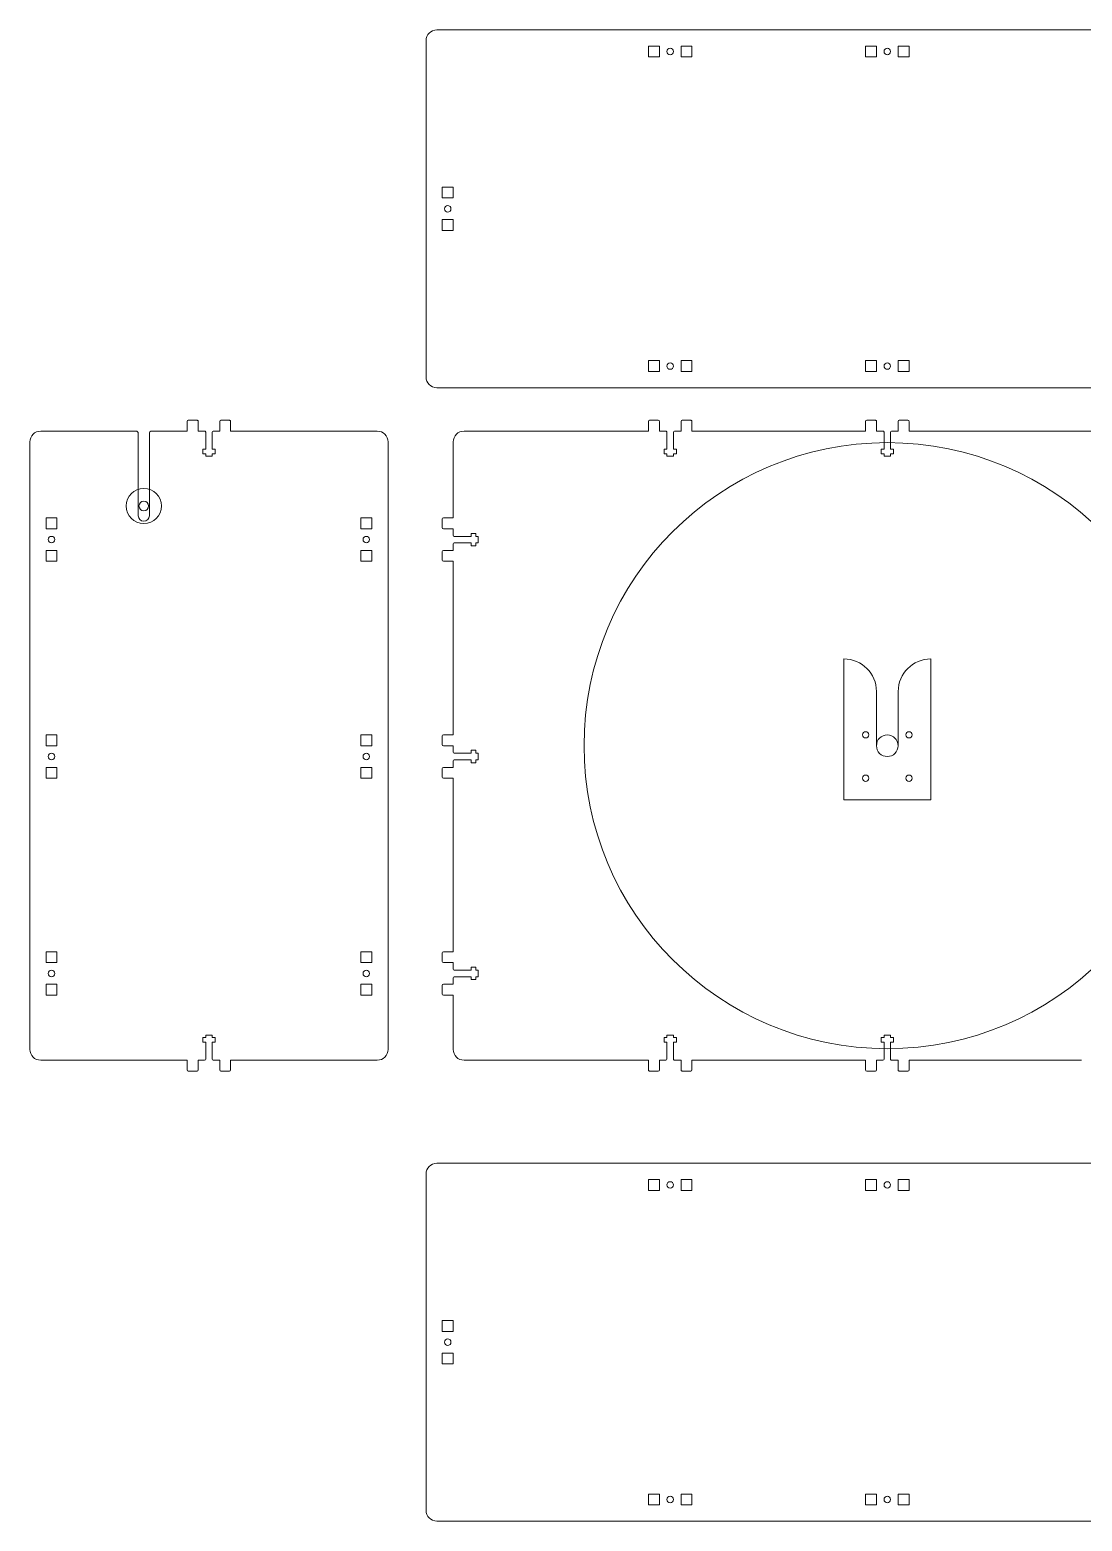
# Model space of a CAD drawing. Header units: millimetres. Extents: x -395 to 392, y -353 to 335.
# Drawn here: x -395 to 90, y -353 to 335 of the extents above; entities that cross this region are included whole.
import ezdxf

# ---------------------------------------------------------------- set-up
doc = ezdxf.new("R2010")
doc.units = ezdxf.units.MM
doc.layers.get('0').update_dxf_attribs({"linetype": 'CONTINUOUS', "lineweight": 25, "true_color": 0x000000})
for name, color, linetype, lineweight, true_color in [('1 Body', 7, 'CONTINUOUS', 0, 0x000000), ('2 Shaft Bracket', 7, 'CONTINUOUS', 0, 0x000000), ('Drawings, Driver Mechanism', 2, 'CONTINUOUS', 0, 0xffff00), ('Drawings, Spool', 2, 'CONTINUOUS', 0, 0xffff00)]:
    doc.layers.add(name, color=color, linetype=linetype, lineweight=lineweight, true_color=true_color)

# ---------------------------------------------------------------- blocks, each defined once
blk = doc.blocks.new('tabs-with-bolt-20')
for p, q in [((-2.86, 8.33), (-2.86, 10.5)), ((-2.86, 10.5), (-1.5, 10.5)), ((-1.5, 8.33), (-2.86, 8.33)), ((-1.5, 11.5), (1.5, 11.5)), ((-1.5, 10.5), (-1.5, 11.5)), ((-1.5, 0.5), (-1.5, 8.33)), ((1.5, 11.5), (1.5, 10.5)), ((1.5, 10.5), (2.86, 10.5)), ((2.86, 8.33), (1.5, 8.33)), ((1.5, 8.33), (1.5, 0.5)), ((2.86, 10.5), (2.86, 8.33)), ((-10, -4.5), (-10, 0)), ((-5, 0), (-5, -4.5)), ((-2, 0), (-5, 0)), ((2, 0), (5, 0)), ((-5.5, -5), (-9.5, -5)), ((5, 0), (5, -4.5)), ((5.5, -5), (9.5, -5)), ((10, -4.5), (10, 0))]:
    blk.add_line(p, q)
for centre, start, end in [((-2, 0.5), 270, 0), ((2, 0.5), 180, 270), ((-9.5, -4.5), 180, 270), ((-5.5, -4.5), 270, 0), ((5.5, -4.5), 180, 270), ((9.5, -4.5), 270, 0)]:
    blk.add_arc(centre, 0.5, start, end)
blk = doc.blocks.new('holes-20')
for p, q in [((-5, 2.5), (-10, 2.5)), ((-10, 2.5), (-10, -2.5)), ((-5, 2.5), (-5, -2.5)), ((5, 2.5), (10, 2.5)), ((5, 2.5), (5, -2.5)), ((10, 2.5), (10, -2.5)), ((-5, -2.5), (-10, -2.5)), ((5, -2.5), (10, -2.5))]:
    blk.add_line(p, q)
blk.add_circle((0, 0), 1.5)

msp = doc.modelspace()

# ---------------------------------------------------------------- linework, layer by layer
at = {"layer": '1 Body'}
for p, q in [((-207.5, 335), (100, 335)), ((-212.5, 175), (-212.5, 330)), ((-207.5, 170), (100, 170)), ((-395, -135), (-395, 145)), ((-346.05, 150), (-390, 150)), ((-345.05, 111), (-345.05, 149)), ((-339.95, 111), (-339.95, 149)), ((-338.95, 150), (-322.5, 150)), ((-302.5, 150), (-235, 150)), ((-230, 145), (-230, -135)), ((-200, 110), (-200, 145)), ((-110, 150), (-195, 150)), ((-90, 150), (-10, 150)), ((10, 150), (150, 150)), ((-200, 10), (-200, 90)), ((-200, -90), (-200, -10)), ((-200, -135), (-200, -110)), ((-322.5, -140), (-390, -140)), ((-302.5, -140), (-235, -140)), ((-110, -140), (-195, -140)), ((-90, -140), (-10, -140)), ((10, -140), (89.5, -140)), ((-207.5, -187.5), (207.5, -187.5)), ((-212.5, -192.5), (-212.5, -347.5)), ((-207.5, -352.5), (207.5, -352.5))]:
    msp.add_line(p, q, dxfattribs=at)
for centre in [(-10, 10), (10, 10), (-10, -10), (10, -10)]:
    msp.add_circle(centre, 1.45, dxfattribs=at)
for centre, radius, start, end in [((-207.5, 330), 5, 90, 180), ((-207.5, 175), 5, 180, 270), ((-390, 145), 5, 90, 180), ((-346.05, 149), 1, 0, 90), ((-338.95, 149), 1, 90, 180), ((-235, 145), 5, 0, 90), ((-195, 145), 5, 90, 180), ((-342.5, 111), 2.55, 180, 0), ((-390, -135), 5, 180, 270), ((-235, -135), 5, 270, 0), ((-195, -135), 5, 180, 270), ((-207.5, -192.5), 5, 90, 180), ((-207.5, -347.5), 5, 180, 270)]:
    msp.add_arc(centre, radius, start, end, dxfattribs=at)
at = {"layer": '2 Shaft Bracket'}
for p, q in [((-20, -20), (-20, 45)), ((20, 45), (20, -20)), ((-5, 5), (-5, 30)), ((5, 5), (5, 30)), ((20, -20), (-20, -20))]:
    msp.add_line(p, q, dxfattribs=at)
for centre in [(-10, 10), (10, 10), (-10, -10), (10, -10)]:
    msp.add_circle(centre, 1.45, dxfattribs=at)
for centre, radius, start, end in [((-20, 30), 15, 0, 90), ((20, 30), 15, 90, 180), ((0, 5), 5, 180, 0)]:
    msp.add_arc(centre, radius, start, end, dxfattribs=at)
at = {"layer": 'Drawings, Driver Mechanism'}
for radius in [8.12, 2.23]:
    msp.add_circle((-342.5, 115.5), radius, dxfattribs=at)
at = {"layer": 'Drawings, Spool'}
for radius in [139.7, 5]:
    msp.add_circle((0, 5), radius, dxfattribs=at)

# ---------------------------------------------------------------- block references
at = {"layer": '1 Body', "yscale": -1}
for name, p in [('holes-20', (-100, 325)), ('holes-20', (0, 325)), ('holes-20', (-100, 180)), ('holes-20', (0, 180)), ('tabs-with-bolt-20', (-312.5, 150)), ('tabs-with-bolt-20', (-100, 150)), ('tabs-with-bolt-20', (0, 150))]:
    msp.add_blockref(name, p, dxfattribs=at)
for name, p, rotation in [('holes-20', (-202.5, 252.5), 90.00000000000001), ('holes-20', (-385, 100), 270.0000000000001), ('holes-20', (-240, 100), 270.0000000000001), ('tabs-with-bolt-20', (-200, 100), 90), ('holes-20', (-385, 0), 270.0000000000001), ('holes-20', (-240, 0), 270.0000000000001), ('tabs-with-bolt-20', (-200, 0), 90), ('holes-20', (-385, -100), 270.0000000000001), ('holes-20', (-240, -100), 270.0000000000001), ('tabs-with-bolt-20', (-200, -100), 90)]:
    msp.add_blockref(name, p, dxfattribs=dict(at, rotation=rotation))
at = {"layer": '1 Body'}
msp.add_blockref('tabs-with-bolt-20', (-312.5, -140), dxfattribs=at)
for name, p, rotation in [('tabs-with-bolt-20', (-100, -140), 360), ('tabs-with-bolt-20', (0, -140), 360), ('holes-20', (-100, -197.5), 360), ('holes-20', (0, -197.5), 360), ('holes-20', (-202.5, -270), 270), ('holes-20', (-100, -342.5), 360), ('holes-20', (0, -342.5), 360)]:
    msp.add_blockref(name, p, dxfattribs=dict(at, rotation=rotation))

doc.saveas('drawing.dxf')
